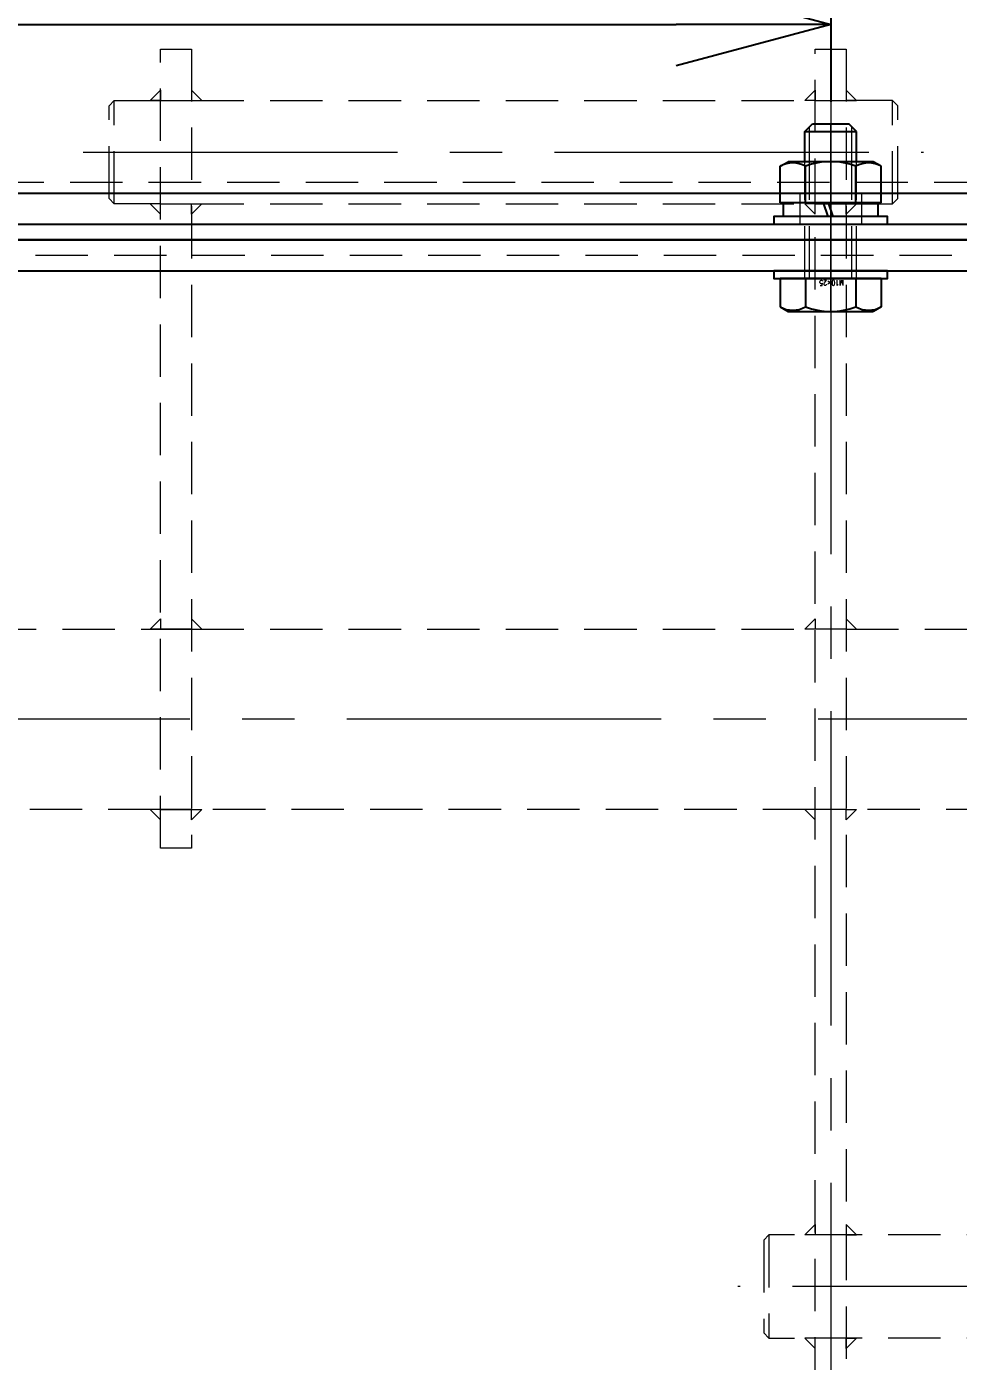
# Model space of a CAD drawing. Header units: millimetres. Extents: x 0 to 49006, y -7876 to 6995.
# Drawn here: x 31583.7 to 31764.5, y 2730 to 2988.8 of the extents above; entities that cross this region are included whole.
import ezdxf
from ezdxf import colors
from ezdxf.entities.mleader import LeaderData, LeaderLine
from ezdxf.enums import TextEntityAlignment as Align
from ezdxf.math import Vec2, Vec3

# ---------------------------------------------------------------- set-up
doc = ezdxf.new("R2010")
doc.units = ezdxf.units.MM
doc.header["$LTSCALE"] = 3.2
doc.header["$PDMODE"] = 99
doc.header["$PDSIZE"] = 1
doc.linetypes.add('CENTER2', pattern=[28.575, 19.05, -3.175, 3.175, -3.175])
doc.linetypes.add('HIDDEN2', pattern=[4.7625, 3.175, -1.5875])
for name, color, linetype, lineweight in [('01_外形線', 7, 'Continuous', 25), ('02_細線', 5, 'Continuous', 13), ('03_かくれ線', 6, 'HIDDEN2', 13), ('04_中心線', 1, 'CENTER2', 9), ('08_DIM', 3, 'Continuous', 13)]:
    doc.layers.add(name, color=color, linetype=linetype, lineweight=lineweight)
doc.styles.add('KSS_TXT', font='txt.shx', dxfattribs={"bigfont": 'extfont2.shx'})
doc.styles.get("Standard").update_dxf_attribs({"font": 'txt.shx', "bigfont": 'extfont2.shx'})
doc.styles.add('寸法用', font='simplex.shx', dxfattribs={"width": 0.8, "bigfont": '@extfont2.shx'})
doc.dimstyles.new('KSS_DIM', dxfattribs={"dimscale": 12, "dimtxt": 3, "dimasz": 2.5, "dimexe": 1.25, "dimexo": 0.625, "dimtad": 1, "dimdsep": 46, "dimtxsty": 'KSS_TXT', "dimblk": 'OPEN30', "dimcen": 0, "dimazin": 2, "dimtfac": 0.75, "dimtmove": 0, "dimatfit": 3, "dimldrblk": 'OPEN30', "dimfxl": 1.25, "dimtolj": 1, "dimarcsym": 0})

# ---------------------------------------------------------------- blocks, each defined once
blk = doc.blocks.new('_Open30')
at = {"color": 0, "linetype": 'ByBlock', "lineweight": -2}
for p, q in [((-1, 0.2679), (0, 0)), ((0, 0), (-1, -0.2679)), ((0, 0), (-1, 0))]:
    blk.add_line(p, q, dxfattribs=at)
blk = doc.blocks.new('*D1958')
at = {"layer": '08_DIM', "color": 0, "lineweight": -2, "transparency": 16777216}
for p, q in [((31739.72, 3080.86), (31739.72, 2974.23)), ((31079.72, 2682.1), (31079.72, 3004.23)), ((31109.72, 2989.23), (31709.72, 2989.23))]:
    blk.add_line(p, q, dxfattribs=at)
at = {"layer": 'Defpoints', "color": 0, "transparency": 16777216}
for p in [(31739.72, 3088.36), (31739.72, 2989.23), (31079.72, 2674.6)]:
    blk.add_point(p, dxfattribs=at)
at = {"layer": '08_DIM', "color": 0, "lineweight": -2, "transparency": 16777216, "xscale": 30, "yscale": 30, "zscale": 30, "rotation": 180}
blk.add_blockref('_Open30', (31079.72, 2989.23), dxfattribs=at)
at = {"layer": '08_DIM', "color": 0, "lineweight": -2, "transparency": 16777216, "xscale": 30, "yscale": 30, "zscale": 30}
blk.add_blockref('_Open30', (31739.72, 2989.23), dxfattribs=at)
at = {"layer": '08_DIM', "color": 0, "transparency": 16777216, "insert": (31409.72, 3014.73), "char_height": 36, "attachment_point": 5, "style": 'KSS_TXT'}
blk.add_mtext('\\A1;660', dxfattribs=at)
blk = doc.blocks.new('*D2009')
at = {"layer": '08_DIM', "color": 0, "lineweight": -2, "transparency": 16777216}
for p, q in [((31539.72, 2962.95), (31539.72, 3081.44)), ((31939.72, 2962.95), (31939.72, 3081.44)), ((31569.72, 3066.44), (31909.72, 3066.44))]:
    blk.add_line(p, q, dxfattribs=at)
at = {"layer": 'Defpoints', "color": 0, "transparency": 16777216}
for p in [(31939.72, 3066.44), (31539.72, 2955.45), (31939.72, 2955.45)]:
    blk.add_point(p, dxfattribs=at)
at = {"layer": '08_DIM', "color": 0, "lineweight": -2, "transparency": 16777216, "xscale": 30, "yscale": 30, "zscale": 30, "rotation": 180}
blk.add_blockref('_Open30', (31539.72, 3066.44), dxfattribs=at)
at = {"layer": '08_DIM', "color": 0, "lineweight": -2, "transparency": 16777216, "xscale": 30, "yscale": 30, "zscale": 30}
blk.add_blockref('_Open30', (31939.72, 3066.44), dxfattribs=at)
at = {"layer": '08_DIM', "color": 0, "transparency": 16777216, "insert": (31739.72, 3091.94), "char_height": 36, "attachment_point": 5, "style": 'KSS_TXT'}
blk.add_mtext('\\A1;□400', dxfattribs=at)
blk = doc.blocks.new('AM_BALLOON1')
at = {"transparency": 16777216}
blk.add_circle((0, 0), 5, dxfattribs=at)
blk.add_attdef('B_NUMBER', text='', height=3, dxfattribs=at).set_placement((0, 0), align=Align.MIDDLE_CENTER)
blk = doc.blocks.new('_OPEN')
at = {"color": 0, "linetype": 'ByBlock'}
for p, q in [((-1, 0.167), (0, 0)), ((0, 0), (-1, -0.167)), ((0, 0), (-1, 0))]:
    blk.add_line(p, q, dxfattribs=at)

msp = doc.modelspace()

# ---------------------------------------------------------------- linework, layer by layer
for p, q in [((31674.222, 2950.453), (31805.222, 2950.453)), ((31674.222, 2947.453), (31805.222, 2947.453))]:
    msp.add_line(p, q)
msp.add_lwpolyline([(31939.722, 2956.453), (31539.722, 2956.453), (31339.722, 3156.453), (31339.722, 3810.453), (32139.722, 3810.453), (32139.722, 3156.453), (31939.722, 2956.453)])
at = {"color": 0}
msp.add_lwpolyline([(31489.722, 2941.453), (31989.722, 2941.453), (31989.722, 2947.453), (31489.722, 2947.453)], close=True, dxfattribs=at)
at = {"layer": '01_外形線'}
for p, q in [((31489.722, 2950.453), (31674.222, 2950.453)), ((31489.722, 2947.453), (31674.222, 2947.453))]:
    msp.add_line(p, q, dxfattribs=at)
for points in [[(31734.722, 2968.453), (31736.222, 2969.953)], [(31736.222, 2969.953), (31743.222, 2969.953)], [(31744.722, 2968.453), (31743.222, 2969.953)], [(31734.722, 2968.453), (31744.722, 2968.453)], [(31734.722, 2962.603), (31734.722, 2968.453)], [(31744.722, 2962.603), (31744.722, 2968.453)], [(31729.907, 2961.699), (31731.472, 2962.603)], [(31729.907, 2954.603), (31729.907, 2961.699)], [(31747.972, 2962.603), (31731.472, 2962.603)], [(31734.815, 2954.603), (31734.815, 2961.699)], [(31744.63, 2954.603), (31744.63, 2961.699)], [(31749.537, 2961.699), (31747.972, 2962.603)], [(31749.537, 2954.603), (31749.537, 2961.699)], [(31749.537, 2954.603), (31729.907, 2954.603)], [(31738.312, 2954.603), (31730.522, 2954.603)], [(31730.522, 2954.603), (31730.522, 2951.953)], [(31739.222, 2951.953), (31738.312, 2954.603)], [(31748.922, 2954.603), (31739.312, 2954.603)], [(31740.222, 2951.953), (31739.312, 2954.603)], [(31748.922, 2951.953), (31748.922, 2954.603)], [(31739.222, 2951.953), (31730.522, 2951.953)], [(31748.922, 2951.953), (31740.222, 2951.953)], [(31729.907, 2939.953), (31729.907, 2934.456)], [(31749.537, 2939.953), (31729.907, 2939.953)], [(31734.815, 2939.953), (31734.815, 2934.456)], [(31744.63, 2939.953), (31744.63, 2934.456)], [(31749.537, 2939.953), (31749.537, 2934.456)], [(31729.907, 2934.456), (31731.472, 2933.553)], [(31731.472, 2933.553), (31747.972, 2933.553)], [(31749.537, 2934.456), (31747.972, 2933.553)]]:
    msp.add_lwpolyline(points, dxfattribs=at)
for points in [[(31734.815, 2961.699, 0.2679491), (31729.907, 2961.699)], [(31744.63, 2961.699, 0.1841118), (31734.815, 2961.699)], [(31749.537, 2961.699, 0.2679491), (31744.63, 2961.699)], [(31729.907, 2934.456, 0.2679491), (31734.815, 2934.456)], [(31734.815, 2934.456, 0.1841118), (31744.63, 2934.456)], [(31744.63, 2934.456, 0.2679491), (31749.537, 2934.456)]]:
    msp.add_lwpolyline(points, format="xyb", dxfattribs=at)
for points in [[(31489.722, 2950.453), (31989.722, 2950.453), (31989.722, 2956.453), (31489.722, 2956.453)], [(31728.722, 2950.453), (31750.722, 2950.453), (31750.722, 2951.953), (31728.722, 2951.953)], [(31750.722, 2941.453), (31728.722, 2941.453), (31728.722, 2939.953), (31750.722, 2939.953)]]:
    msp.add_lwpolyline(points, close=True, dxfattribs=at)
at = {"layer": '02_細線'}
for points in [[(31735.622, 2962.603), (31735.622, 2969.353)], [(31743.822, 2962.603), (31743.822, 2969.353)]]:
    msp.add_lwpolyline(points, dxfattribs=at)
at = {"layer": '03_かくれ線'}
for p, q in [((31599.722, 2973.453), (31600.722, 2974.453)), ((31600.722, 2954.453), (31600.722, 2974.453)), ((31600.722, 2974.453), (31609.722, 2974.453)), ((31615.722, 2974.453), (31736.722, 2974.452)), ((31751.722, 2974.453), (31742.722, 2974.452)), ((31751.722, 2954.453), (31751.722, 2974.453)), ((31752.722, 2973.453), (31751.722, 2974.453)), ((31599.722, 2955.453), (31599.722, 2973.453)), ((31752.722, 2955.453), (31752.722, 2973.453)), ((31937.601, 2958.574), (31541.844, 2958.574)), ((31733.722, 2956.453), (31733.722, 2950.453)), ((31745.722, 2956.453), (31745.722, 2950.453)), ((31600.722, 2954.453), (31599.722, 2955.453)), ((31609.722, 2954.453), (31600.722, 2954.453)), ((31615.722, 2954.453), (31736.723, 2954.452)), ((31742.723, 2954.453), (31751.722, 2954.453)), ((31751.722, 2954.453), (31752.722, 2955.453)), ((31539.722, 2944.453), (31939.722, 2944.453)), ((31615.722, 2871.953), (31609.722, 2871.953)), ((31609.722, 2871.953), (31615.722, 2871.953)), ((31742.724, 2871.953), (31736.724, 2871.953)), ((31615.722, 2836.953), (31609.722, 2836.953)), ((31609.722, 2836.953), (31615.722, 2836.953)), ((31742.724, 2836.953), (31736.724, 2836.953)), ((31727.724, 2754.453), (31726.724, 2753.453)), ((31732.724, 2754.453), (31727.724, 2754.453)), ((31727.724, 2754.453), (31727.724, 2734.453)), ((31867.722, 2754.453), (31731.722, 2754.453)), ((31726.724, 2753.453), (31726.724, 2735.453)), ((31726.724, 2735.453), (31727.724, 2734.453)), ((31727.724, 2734.453), (31732.724, 2734.453)), ((31867.722, 2734.453), (31731.722, 2734.453))]:
    msp.add_line(p, q, dxfattribs=at)
for points in [[(31615.722, 2984.453), (31615.722, 2829.453), (31609.722, 2829.453), (31609.722, 2984.453)], [(31736.724, 2724.453), (31736.722, 2984.453), (31742.722, 2984.453), (31742.724, 2724.453)], [(31609.722, 2974.453), (31607.722, 2974.453), (31607.722, 2974.453), (31609.722, 2976.453)], [(31615.722, 2974.453), (31617.722, 2974.453), (31617.722, 2974.453), (31615.722, 2976.453)], [(31736.722, 2974.453), (31734.722, 2974.453), (31734.722, 2974.453), (31736.722, 2976.453)], [(31742.722, 2974.453), (31744.722, 2974.453), (31744.722, 2974.453), (31742.722, 2976.453)], [(31742.722, 2974.453), (31744.722, 2974.453), (31744.722, 2974.453), (31742.722, 2976.453)], [(31609.722, 2954.453), (31607.722, 2954.453), (31607.722, 2954.453), (31609.722, 2952.453)], [(31615.722, 2954.453), (31617.722, 2954.453), (31617.722, 2954.453), (31615.722, 2952.453)], [(31736.722, 2954.453), (31734.722, 2954.453), (31734.722, 2954.453), (31736.722, 2952.453)], [(31742.722, 2954.453), (31744.722, 2954.453), (31744.722, 2954.453), (31742.722, 2952.453)], [(31742.722, 2954.453), (31744.722, 2954.453), (31744.722, 2954.453), (31742.722, 2952.453)], [(31609.722, 2871.953), (31607.722, 2871.953), (31607.722, 2871.953), (31609.722, 2873.953)], [(31615.722, 2871.953), (31617.722, 2871.953), (31617.722, 2871.953), (31615.722, 2873.953)], [(31736.724, 2871.953), (31734.724, 2871.953), (31734.724, 2871.953), (31736.724, 2873.953)], [(31742.724, 2871.953), (31744.724, 2871.953), (31744.724, 2871.953), (31742.724, 2873.953)], [(31609.722, 2836.953), (31607.722, 2836.953), (31607.722, 2836.953), (31609.722, 2834.953)], [(31615.722, 2836.953), (31617.722, 2836.953), (31617.722, 2836.953), (31615.722, 2834.953)], [(31736.724, 2836.953), (31734.724, 2836.953), (31734.724, 2836.953), (31736.724, 2834.953)], [(31742.724, 2836.953), (31744.724, 2836.953), (31744.724, 2836.953), (31742.724, 2834.953)], [(31736.724, 2754.453), (31734.724, 2754.453), (31734.724, 2754.453), (31736.724, 2756.453)], [(31742.724, 2754.453), (31744.724, 2754.453), (31744.724, 2754.453), (31742.724, 2756.453)], [(31736.724, 2734.453), (31734.724, 2734.453), (31734.724, 2734.453), (31736.724, 2732.453)], [(31742.724, 2734.453), (31744.724, 2734.453), (31744.724, 2734.453), (31742.724, 2732.453)]]:
    msp.add_lwpolyline(points, close=True, dxfattribs=at)
for points in [[(31609.722, 2974.453), (31615.722, 2974.453)], [(31736.722, 2974.453), (31742.722, 2974.453)], [(31734.722, 2939.953), (31734.722, 2962.603)], [(31735.622, 2939.953), (31735.622, 2962.603)], [(31743.822, 2939.953), (31743.822, 2962.603)], [(31744.722, 2939.953), (31744.722, 2962.603)], [(31609.722, 2954.453), (31615.722, 2954.453)], [(31736.722, 2954.453), (31742.722, 2954.453)], [(31529.724, 2871.953), (31609.722, 2871.953)], [(31615.722, 2871.953), (31736.723, 2871.953)], [(31742.723, 2871.952), (31863.722, 2871.953)], [(31609.722, 2836.953), (31529.724, 2836.953)], [(31736.723, 2836.953), (31615.722, 2836.953)], [(31863.722, 2836.953), (31742.723, 2836.952)], [(31742.724, 2754.453), (31736.724, 2754.453)], [(31742.724, 2734.453), (31736.724, 2734.453)]]:
    msp.add_lwpolyline(points, dxfattribs=at)
at = {"layer": '04_中心線'}
for p, q in [((31739.722, 3825.453), (31739.722, 2941.453)), ((31739.722, 2975.453), (31739.722, 2927.453)), ((31594.722, 2964.453), (31757.722, 2964.453)), ((31739.722, 2954.92), (31739.722, 2934.799)), ((31739.722, 2947.453), (31739.722, 2597.3)), ((31889.722, 2854.453), (31414.724, 2854.453)), ((31884.722, 2744.453), (31721.724, 2744.453))]:
    msp.add_line(p, q, dxfattribs=at)
for points in [[(31739.722, 2933.553), (31739.722, 2969.953)], [(31739.722, 2962.603), (31739.722, 2954.603)], [(31739.722, 2954.603), (31739.722, 2951.953)], [(31739.722, 2951.953), (31739.722, 2950.453)]]:
    msp.add_lwpolyline(points, dxfattribs=at)

# ---------------------------------------------------------------- texts
at = {"layer": '03_かくれ線', "style": '寸法用', "width": 0.8}
msp.add_text('M10×25', height=1, rotation=180, dxfattribs=at).set_placement((31742.314, 2939.59))

# ---------------------------------------------------------------- dimensions: what is measured, and where the dimension line sits
at = {"layer": '08_DIM', "color": 1}
dim = msp.add_linear_dim(base=(31939.722, 3066.439), p1=(31539.722, 2955.453), p2=(31939.722, 2955.453), text='□<>', dimstyle='KSS_DIM', dxfattribs=at)
dim.commit()
dim.dimension.update_dxf_attribs({"geometry": '*D2009', "text_midpoint": (31739.722, 3091.939)})
dim = msp.add_linear_dim(base=(31739.722, 2989.231), p1=(31079.722, 2674.603), p2=(31739.722, 3088.358), dimstyle='KSS_DIM', dxfattribs=at)
dim.commit()
dim.dimension.update_dxf_attribs({"geometry": '*D1958', "text_midpoint": (31409.722, 3014.731)})

# ---------------------------------------------------------------- leaders
at = {"layer": '08_DIM'}
ml = msp.add_multileader_block('Standard', dxfattribs=at)
ml.set_content('AM_BALLOON1', color=256, scale=10)
ml.set_attribute('B_NUMBER', 'H', width=0)
ml.set_leader_properties(color=256, linetype='ByLayer', lineweight=-1)
ml.set_arrow_properties(name='OPEN')
ml.build(insert=Vec2(0, 0))
ml.multileader.update_dxf_attribs({"leader_type": 0, "has_dogleg": 0, "text_right_attachment_type": 6, "dogleg_length": 0, "arrow_head_size": 20, "scale": 10, "block_connection_type": 1})
ctx = ml.context
ctx.base_point, ctx.scale, ctx.char_height, ctx.arrow_head_size, ctx.landing_gap_size, ctx.plane_origin = Vec3(34758.24, 4676.115), 10, 40, 20, 20, Vec3(34837.832, 4676.156)
ctx.right_attachment, ctx.attachment_type = 6, 1
notes = []
notes.append((ctx, [(0, (0, 0, 0), (0, 0), (1, 0), 1, [])]))
ctx.block.insert = Vec3(34758.24, 4676.115)
ml = msp.add_multileader_block('Standard', dxfattribs=at)
ml.set_content('AM_BALLOON1', color=256, scale=10)
ml.set_attribute('B_NUMBER', 'G', width=0)
ml.set_leader_properties(color=256, linetype='ByLayer', lineweight=-1)
ml.set_arrow_properties(name='OPEN')
ml.build(insert=Vec2(0, 0))
ml.multileader.update_dxf_attribs({"leader_type": 0, "has_dogleg": 0, "text_right_attachment_type": 6, "dogleg_length": 0, "arrow_head_size": 20, "scale": 10, "block_connection_type": 1})
ctx = ml.context
ctx.base_point, ctx.scale, ctx.char_height, ctx.arrow_head_size, ctx.landing_gap_size, ctx.plane_origin = Vec3(34758.24, 4537.505), 10, 40, 20, 20, Vec3(34837.832, 4537.546)
ctx.right_attachment, ctx.attachment_type = 6, 1
notes.append((ctx, [(0, (0, 0, 0), (0, 0), (1, 0), 1, [])]))
ctx.block.insert = Vec3(34758.24, 4537.505)
ml = msp.add_multileader_block('Standard', dxfattribs=at)
ml.set_content('AM_BALLOON1', color=256, scale=10)
ml.set_attribute('B_NUMBER', 'F', width=0)
ml.set_leader_properties(color=256, linetype='ByLayer', lineweight=-1)
ml.set_arrow_properties(name='OPEN')
ml.build(insert=Vec2(0, 0))
ml.multileader.update_dxf_attribs({"leader_type": 0, "has_dogleg": 0, "text_right_attachment_type": 6, "dogleg_length": 0, "arrow_head_size": 20, "scale": 10, "block_connection_type": 1})
ctx = ml.context
ctx.base_point, ctx.scale, ctx.char_height, ctx.arrow_head_size, ctx.landing_gap_size, ctx.plane_origin = Vec3(34758.24, 4398.895), 10, 40, 20, 20, Vec3(34837.832, 4398.936)
ctx.right_attachment, ctx.attachment_type = 6, 1
notes.append((ctx, [(0, (0, 0, 0), (0, 0), (1, 0), 1, [])]))
ctx.block.insert = Vec3(34758.24, 4398.895)
ml = msp.add_multileader_block('Standard', dxfattribs=at)
ml.set_content('AM_BALLOON1', color=256, scale=10)
ml.set_attribute('B_NUMBER', 'E', width=0)
ml.set_leader_properties(color=256, linetype='ByLayer', lineweight=-1)
ml.set_arrow_properties(name='OPEN')
ml.build(insert=Vec2(0, 0))
ml.multileader.update_dxf_attribs({"leader_type": 0, "has_dogleg": 0, "text_right_attachment_type": 6, "dogleg_length": 0, "arrow_head_size": 20, "scale": 10, "block_connection_type": 1})
ctx = ml.context
ctx.base_point, ctx.scale, ctx.char_height, ctx.arrow_head_size, ctx.landing_gap_size, ctx.plane_origin = Vec3(34758.24, 4260.285), 10, 40, 20, 20, Vec3(34837.832, 4260.325)
ctx.right_attachment, ctx.attachment_type = 6, 1
notes.append((ctx, [(0, (0, 0, 0), (0, 0), (1, 0), 1, [])]))
ctx.block.insert = Vec3(34758.24, 4260.285)
ml = msp.add_multileader_block('Standard', dxfattribs=at)
ml.set_content('AM_BALLOON1', color=256, scale=10)
ml.set_attribute('B_NUMBER', 'T', width=0)
ml.set_leader_properties(color=256, linetype='ByLayer', lineweight=-1)
ml.set_arrow_properties(name='OPEN')
ml.build(insert=Vec2(0, 0))
ml.multileader.update_dxf_attribs({"leader_type": 0, "has_dogleg": 0, "text_right_attachment_type": 6, "dogleg_length": 0, "arrow_head_size": 20, "scale": 10, "block_connection_type": 1})
ctx = ml.context
ctx.base_point, ctx.scale, ctx.char_height, ctx.arrow_head_size, ctx.landing_gap_size, ctx.plane_origin = Vec3(34888.38, 3645.663), 10, 40, 20, 20, Vec3(34967.973, 3645.704)
ctx.right_attachment, ctx.attachment_type = 6, 1
notes.append((ctx, [(0, (0, 0, 0), (0, 0), (1, 0), 1, [])]))
ctx.block.insert = Vec3(34888.38, 3645.663)
for ctx, leaders in notes:
    for number, flags, end, landing, length, lines in leaders:
        leader = LeaderData()
        leader.index, (leader.has_last_leader_line, leader.has_dogleg_vector, leader.attachment_direction) = number, flags
        leader.last_leader_point, leader.dogleg_vector, leader.dogleg_length = Vec3(end), Vec3(landing), length
        for number, points, colour, breaks in lines:
            line = LeaderLine()
            line.index, line.vertices, line.color, line.breaks = number, Vec3.list(points), colors.encode_raw_color(colour), breaks
            leader.lines.append(line)
        ctx.leaders.append(leader)

doc.saveas('drawing.dxf')
